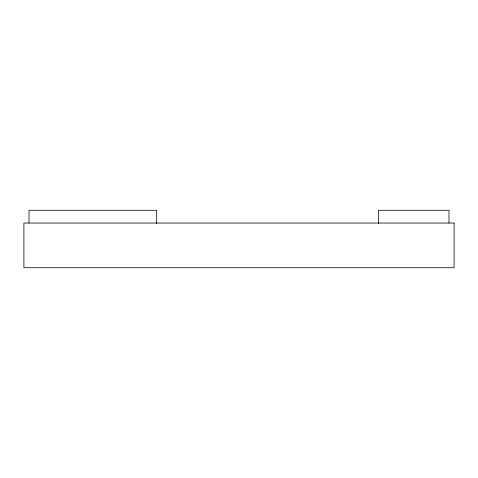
<?xml version="1.0" encoding="UTF-8"?>
<svg xmlns="http://www.w3.org/2000/svg" width="478" height="478" viewBox="0 0 478 478"><rect width="100%" height="100%" fill="white"/><g stroke="black" fill="none" stroke-linecap="round" stroke-linejoin="round"><path stroke-width="0.72" d="M448.991 223.041L448.991 210.278L378.48 210.278L378.48 223.405M156.665 223.405L156.665 210.278L29.009 210.278L29.009 223.041M454.1 223.041L23.9 223.041L23.9 267.722L454.1 267.722L454.1 223.041"/></g></svg>
